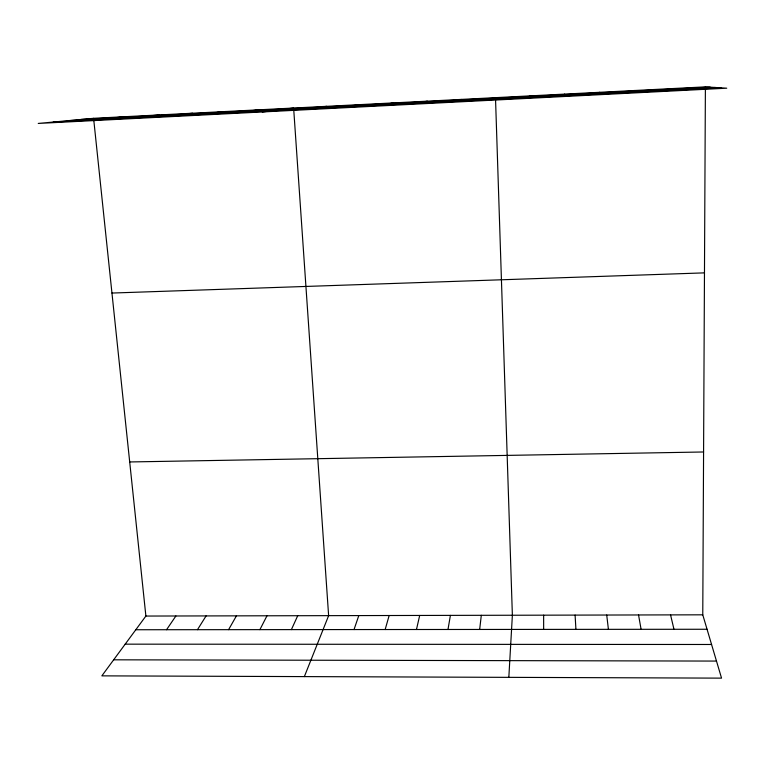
<?xml version="1.0" encoding="UTF-8"?>
<svg xmlns="http://www.w3.org/2000/svg" width="765" height="765" viewBox="0 0 765 765"><rect width="100%" height="100%" fill="white"/><g stroke="black" fill="none" stroke-linecap="round" stroke-linejoin="round"><path stroke-width="1.15" d="M93.598 118.307L145.886 616.055L101.85 675.858L721.548 678.134L702.767 614.821L705.397 86.866L93.598 118.307L38.25 123.433L726.75 88.195L705.397 86.866M508.83 677.35L512.378 615.242L495.49 97.652L489.361 100.339M479.674 629.452L481.3 615.318M447.984 629.48L450.403 615.385M416.476 629.509L419.689 615.452M385.158 629.538L389.156 615.519M354.023 629.566L358.804 615.586M304.365 676.595L328.625 615.653L293.626 108.028L262.232 111.967M291.389 629.614L297.719 615.72M259.89 629.643L266.985 615.787M228.582 629.672L236.442 615.854M197.466 629.7L206.081 615.921M166.541 629.729L175.893 615.988M529.514 96.447L529.906 95.883M458.924 100.072L461.295 99.412M423.982 101.86L427.329 101.152M389.27 103.648L393.583 102.892M354.797 105.417L360.047 104.614M320.545 107.177L326.732 106.325M251.685 110.705L259.746 109.768M217.097 112.484L226.077 111.499M182.739 114.253L192.637 113.22M148.611 116.003L159.407 114.932M114.702 117.743L126.397 116.624M81.023 119.474L710.216 87.162M67.731 120.698L715.332 87.487M53.215 122.046L720.946 87.832M111.958 293.052L704.469 272.866M129.696 461.955L703.58 451.981M145.886 616.055L702.767 614.821M135.797 629.748L707.051 629.26M125.192 644.159L711.565 644.484M113.66 659.812L716.489 661.075M669.834 88.692L673.582 89.046M634.501 90.509L637.197 90.911M599.406 92.316L601.06 92.766M564.541 94.105L565.172 94.611M670.561 614.897L673.965 629.289M638.546 614.964L641.089 629.318M606.721 615.041L608.414 629.346M575.089 615.108L575.93 629.365M543.638 615.175L543.647 629.394"/></g></svg>
